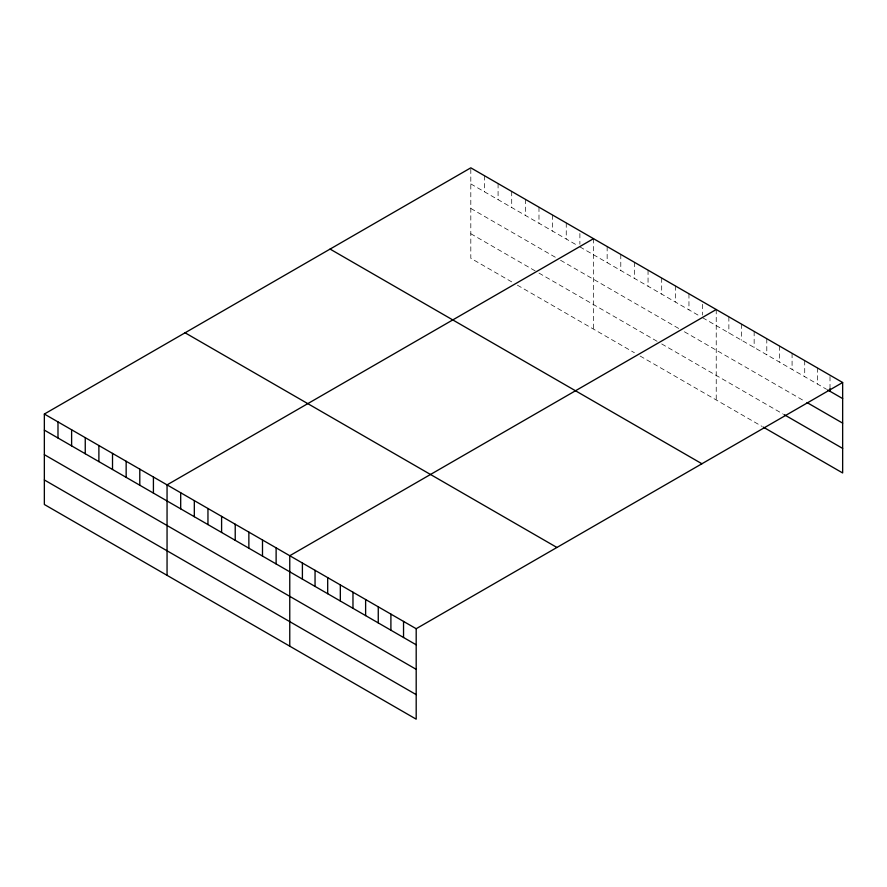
<?xml version="1.0" encoding="UTF-8"?>
<svg xmlns="http://www.w3.org/2000/svg" width="887" height="887" viewBox="0 0 887 887"><rect width="100%" height="100%" fill="white"/><g stroke="black" fill="none" stroke-linecap="round" stroke-linejoin="round"><path stroke-width="0.67" stroke-dasharray="4.43 3.33" d="M470.809 183.908L577.614 245.566M579.887 246.885L699.178 315.761M702.593 317.723L826.562 389.293M470.809 208.456L556.027 257.651M560.573 260.268L678.732 328.489M684.409 331.771L804.72 401.234M470.809 233.736L536.713 271.788M538.986 273.096L657.145 341.318M661.691 343.934L782.888 413.907M511.71 281.889L470.809 258.283L470.809 167.831M517.398 285.17L634.416 352.738M640.104 356.02L762.199 426.503M830.01 376.543L830.01 388.606M817.37 367.905L817.37 383.993M804.72 360.61L804.72 376.687M792.08 353.314L792.08 369.391M779.44 346.008L779.44 362.096M766.8 338.712L766.8 354.789M754.15 331.416L754.15 347.493M741.51 324.11L741.51 340.198M728.87 316.814L728.87 332.902M716.23 309.519L716.23 399.97M702.593 304.319L702.593 315.051M688.955 293.774L688.955 309.851M675.329 285.902L675.329 301.979M661.691 278.03L661.691 294.107M648.053 270.158L648.053 286.235M634.416 262.286L634.416 278.374M620.789 254.414L620.789 270.502M607.151 246.542L607.151 262.63M593.514 238.67L593.514 329.121M579.887 233.481L579.887 244.202M566.25 222.925L566.25 239.013M552.612 215.053L552.612 231.141M538.986 207.181L538.986 223.269M525.348 199.309L525.348 215.397M511.71 191.437L511.71 207.525M498.084 183.565L498.084 199.653M484.446 175.704L484.446 191.78"/><path stroke-width="1.33" d="M842.65 382.508L416.191 628.717L416.191 719.169L44.35 504.492L44.35 414.041L470.809 167.831L842.65 382.508L842.65 472.959L763.352 427.168M593.514 238.67L167.055 484.89L167.055 575.341M716.23 309.519L289.761 555.728L289.761 646.179M827.704 389.958L842.65 398.585M807.026 402.565L842.65 423.132M784.03 414.573L842.65 448.412M330.075 249.081L701.916 463.757M185.084 332.791L556.925 547.467M44.35 414.041L416.191 628.717M44.35 430.128L416.191 644.805M44.35 454.665L416.191 669.341M44.35 479.956L416.191 694.632M830.01 388.606L830.01 391.289M403.541 621.421L403.541 637.509M390.901 614.126L390.901 630.202M378.261 606.819L378.261 622.907M365.621 599.523L365.621 615.611M352.971 592.228L352.971 608.305M340.331 584.932L340.331 601.009M327.691 577.625L327.691 593.713M315.051 570.33L315.051 586.407M302.4 563.034L302.4 579.111M276.123 547.856L276.123 563.944M262.497 539.983L262.497 556.071M248.859 532.111L248.859 548.199M235.221 524.239L235.221 540.327M221.595 516.378L221.595 532.455M207.957 508.506L207.957 524.583M194.32 500.634L194.32 516.711M180.693 492.762L180.693 508.839M153.418 477.018L153.418 493.094M139.791 469.145L139.791 485.222M126.154 461.273L126.154 477.35M112.516 453.401L112.516 469.489M98.889 445.529L98.889 461.617M85.252 437.657L85.252 453.745M71.614 429.785L71.614 445.873M57.988 421.913L57.988 438.001"/></g></svg>
